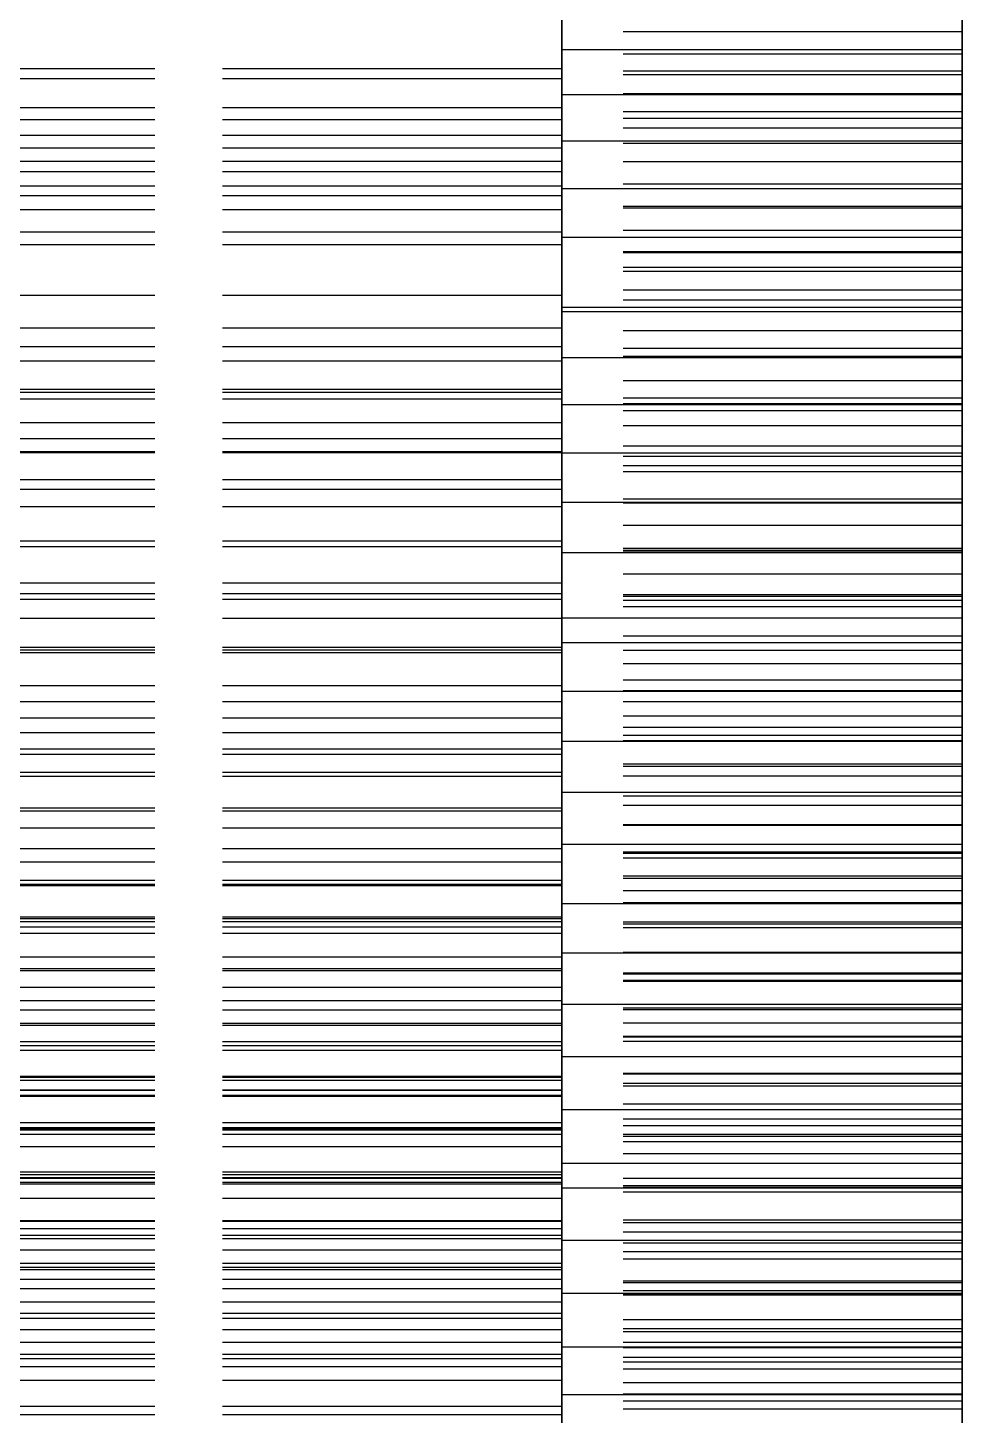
# Model space of a CAD drawing. Header units: millimetres. Extents: x -27 to 154, y -43 to 55.
# Drawn here: x 49.75 to 53.25, y -17.57 to -12.37 of the extents above; entities that cross this region are included whole.
import ezdxf

# ---------------------------------------------------------------- set-up
doc = ezdxf.new("R2010")
doc.units = ezdxf.units.MM
doc.linetypes.add('DASHED', pattern=[1.524, 1.27, -0.254])
doc.layers.add('HIDDEN', color=8, linetype='DASHED')
doc.layers.add('VISIBLE', color=7, linetype='CONTINUOUS')

msp = doc.modelspace()

# ---------------------------------------------------------------- linework, layer by layer
at = {"layer": 'HIDDEN'}
for points in [[(51.74925, -5.16071), (51.74925, -5.76786), (51.74925, -6.375), (51.74925, -6.98214), (51.74925, -7.58929), (51.74925, -8.19643), (51.74925, -8.80357), (51.74925, -9.41071), (51.74925, -10.01786), (51.74925, -10.625), (51.74925, -11.23214), (51.74925, -11.83929), (51.74925, -12.44643), (51.74925, -13.05357), (51.74925, -13.66071), (51.74925, -14.26786), (51.74925, -14.875), (51.74925, -15.48214), (51.74925, -16.08929), (51.74925, -16.69643), (51.74925, -17.30357), (51.74925, -17.91071), (51.74925, -18.51786), (51.74925, -19.125)], [(51.74925, -5.31548), (51.74925, -5.875), (51.74925, -6.43452), (51.74925, -6.99405), (51.74925, -7.55357), (51.74925, -8.1131), (51.74925, -8.67262), (51.74925, -9.23214), (51.74925, -9.79167), (51.74925, -10.35119), (51.74925, -10.91071), (51.74925, -11.47024), (51.74925, -12.02976), (51.74925, -12.58929), (51.74925, -13.14881), (51.74925, -13.70833), (51.74925, -14.26786), (51.74925, -14.82738), (51.74925, -15.3869), (51.74925, -15.94643), (51.74925, -16.50595), (51.74925, -17.06548), (51.74925, -17.625)], [(53.24925, -5.31548), (53.24925, -5.875), (53.24925, -6.43452), (53.24925, -6.99405), (53.24925, -7.55357), (53.24925, -8.1131), (53.24925, -8.67262), (53.24925, -9.23214), (53.24925, -9.79167), (53.24925, -10.35119), (53.24925, -10.91071), (53.24925, -11.47024), (53.24925, -12.02976), (53.24925, -12.58929), (53.24925, -13.14881), (53.24925, -13.70833), (53.24925, -14.26786), (53.24925, -14.82738), (53.24925, -15.3869), (53.24925, -15.94643), (53.24925, -16.50595), (53.24925, -17.06548), (53.24925, -17.625)], [(51.74925, -17.625), (51.74925, -17.34524), (51.74925, -17.06548), (51.74925, -16.78571), (51.74925, -16.50595), (51.74925, -16.22619), (51.74925, -15.94643), (51.74925, -15.66667), (51.74925, -15.3869), (51.74925, -15.10714), (51.74925, -14.82738), (51.74925, -14.54762), (51.74925, -14.26786), (51.74925, -13.9881), (51.74925, -13.70833), (51.74925, -13.42857), (51.74925, -13.14881), (51.74925, -12.86905), (51.74925, -12.58929), (51.74925, -12.30952)], [(53.24925, -17.625), (53.24925, -17.34524), (53.24925, -17.06548), (53.24925, -16.78571), (53.24925, -16.50595), (53.24925, -16.22619), (53.24925, -15.94643), (53.24925, -15.66667), (53.24925, -15.3869), (53.24925, -15.10714), (53.24925, -14.82738), (53.24925, -14.54762), (53.24925, -14.26786), (53.24925, -13.9881), (53.24925, -13.70833), (53.24925, -13.42857), (53.24925, -13.14881), (53.24925, -12.86905), (53.24925, -12.58929), (53.24925, -12.30952)], [(51.74925, -12.33912), (51.74925, -12.52558)], [(51.74925, -12.52558), (51.74925, -12.33912)], [(51.74925, -17.69239), (51.74925, -17.56216), (51.74925, -17.43192), (51.74925, -17.30168), (51.74925, -17.17145), (51.74925, -17.04121), (51.74925, -16.91097), (51.74925, -16.78074), (51.74925, -16.6505), (51.74925, -16.52026), (51.74925, -16.39003), (51.74925, -16.25979), (51.74925, -16.12955), (51.74925, -15.99932), (51.74925, -15.86908), (51.74925, -15.73884), (51.74925, -15.60861), (51.74925, -15.47837), (51.74925, -15.34813), (51.74925, -15.21789), (51.74925, -15.08766), (51.74925, -14.95742), (51.74925, -14.82718), (51.74925, -14.69695), (51.74925, -14.56671), (51.74925, -14.43647), (51.74925, -14.30624), (51.74925, -14.176), (51.74925, -14.04576), (51.74925, -13.91553), (51.74925, -13.78529), (51.74925, -13.65505), (51.74925, -13.52482), (51.74925, -13.39458), (51.74925, -13.26434), (51.74925, -13.13411), (51.74925, -13.00387), (51.74925, -12.87363), (51.74925, -12.7434), (51.74925, -12.61316), (51.74925, -12.48292), (51.74925, -12.35268)], [(51.74925, -12.35616), (51.74925, -12.53441)], [(53.24925, -12.35616), (53.24925, -12.53441)], [(51.74925, -12.38791), (51.74925, -12.71115)], [(51.74925, -12.47074), (51.74925, -12.38791)], [(53.24925, -12.38791), (51.74925, -12.38791)], [(53.24925, -12.38791), (53.24925, -12.71115)], [(53.24925, -12.47074), (53.24925, -12.38791)], [(51.74925, -12.54782), (51.74925, -12.47074)], [(53.24925, -12.47074), (51.74925, -12.47074)], [(53.24925, -12.54782), (53.24925, -12.47074)], [(51.74925, -12.52558), (47.74925, -12.52558)], [(51.74925, -12.52558), (47.74925, -12.52558)], [(51.74925, -12.56378), (47.74925, -12.56378)], [(51.74925, -12.56378), (47.74925, -12.56378)], [(51.74925, -12.52558), (51.74925, -12.71638)], [(51.74925, -12.71638), (51.74925, -12.52558)], [(51.74925, -12.53441), (51.74925, -12.80583)], [(53.24925, -12.53441), (51.74925, -12.53441)], [(51.74925, -12.6196), (51.74925, -12.54782)], [(53.24925, -12.54782), (51.74925, -12.54782)], [(51.74925, -12.67217), (51.74925, -12.56378)], [(51.74925, -12.56378), (51.74925, -12.82233)], [(51.74925, -12.82233), (51.74925, -12.56378)], [(51.74925, -12.56378), (51.74925, -12.67217)], [(53.24925, -12.53441), (53.24925, -12.80583)], [(53.24925, -12.6196), (53.24925, -12.54782)], [(51.74925, -12.68639), (51.74925, -12.6196)], [(53.24925, -12.6196), (51.74925, -12.6196)], [(53.24925, -12.68639), (53.24925, -12.6196)], [(51.74925, -12.67217), (47.74925, -12.67217)], [(51.74925, -12.67217), (47.74925, -12.67217)], [(51.74925, -12.77503), (51.74925, -12.67217)], [(51.74925, -12.67217), (51.74925, -12.77503)], [(51.74925, -12.71638), (47.74925, -12.71638)], [(51.74925, -12.71638), (47.74925, -12.71638)], [(51.74925, -12.74841), (51.74925, -12.68639)], [(53.24925, -12.68639), (51.74925, -12.68639)], [(51.74925, -12.71115), (51.74925, -12.87356)], [(53.24925, -12.71115), (51.74925, -12.71115)], [(51.74925, -12.71638), (51.74925, -12.91126)], [(51.74925, -12.91126), (51.74925, -12.71638)], [(53.24925, -12.74841), (53.24925, -12.68639)], [(53.24925, -12.71115), (53.24925, -12.87356)], [(51.74925, -12.77503), (47.74925, -12.77503)], [(51.74925, -12.77503), (47.74925, -12.77503)], [(51.74925, -12.80583), (51.74925, -12.74841)], [(53.24925, -12.74841), (51.74925, -12.74841)], [(51.74925, -12.87276), (51.74925, -12.77503)], [(51.74925, -12.77503), (51.74925, -12.87276)], [(53.24925, -12.80583), (53.24925, -12.74841)], [(51.74925, -12.82233), (47.74925, -12.82233)], [(51.74925, -12.82233), (47.74925, -12.82233)], [(53.24925, -12.80583), (51.74925, -12.80583)], [(51.74925, -12.82233), (51.74925, -13.00129)], [(51.74925, -13.00129), (51.74925, -12.82233)], [(51.74925, -12.87276), (47.74925, -12.87276)], [(51.74925, -12.87276), (47.74925, -12.87276)], [(51.74925, -12.96565), (51.74925, -12.87276)], [(51.74925, -12.87276), (51.74925, -12.96565)], [(51.74925, -12.87356), (51.74925, -13.04139)], [(53.24925, -12.87356), (51.74925, -12.87356)], [(53.24925, -12.87356), (53.24925, -13.04139)], [(51.74925, -12.91126), (47.74925, -12.91126)], [(51.74925, -12.91126), (47.74925, -12.91126)], [(51.74925, -12.91126), (51.74925, -13.13762)], [(51.74925, -13.13762), (51.74925, -12.91126)], [(51.74925, -12.96565), (47.74925, -12.96565)], [(51.74925, -12.96565), (47.74925, -12.96565)], [(51.74925, -12.9574), (51.74925, -13.04714)], [(51.74925, -13.2692), (51.74925, -12.9574)], [(53.24925, -12.9574), (51.74925, -12.9574)], [(51.74925, -13.05389), (51.74925, -12.96565)], [(51.74925, -12.96565), (51.74925, -13.05389)], [(53.24925, -12.9574), (53.24925, -13.04714)], [(53.24925, -13.2692), (53.24925, -12.9574)], [(51.74925, -13.00129), (47.74925, -13.00129)], [(51.74925, -13.00129), (47.74925, -13.00129)], [(51.74925, -13.00129), (51.74925, -13.18529)], [(51.74925, -13.18529), (51.74925, -13.00129)], [(51.74925, -13.05389), (47.74925, -13.05389)], [(51.74925, -13.05389), (47.74925, -13.05389)], [(51.74925, -13.04139), (51.74925, -13.21412)], [(53.24925, -13.04139), (51.74925, -13.04139)], [(51.74925, -13.04714), (51.74925, -13.13133)], [(53.24925, -13.04714), (51.74925, -13.04714)], [(51.74925, -13.13762), (51.74925, -13.05389)], [(51.74925, -13.05389), (51.74925, -13.13762)], [(53.24925, -13.04139), (53.24925, -13.21412)], [(53.24925, -13.04714), (53.24925, -13.13133)], [(51.74925, -13.13762), (47.74925, -13.13762)], [(51.74925, -13.13762), (47.74925, -13.13762)], [(51.74925, -13.13133), (51.74925, -13.21038)], [(53.24925, -13.13133), (51.74925, -13.13133)], [(53.24925, -13.13133), (53.24925, -13.21038)], [(51.74925, -13.18529), (47.74925, -13.18529)], [(51.74925, -13.18529), (47.74925, -13.18529)], [(51.74925, -13.18529), (51.74925, -13.37382)], [(51.74925, -13.37382), (51.74925, -13.18529)], [(51.74925, -13.21038), (51.74925, -13.28461)], [(53.24925, -13.21038), (51.74925, -13.21038)], [(51.74925, -13.21412), (51.74925, -13.39138)], [(53.24925, -13.21412), (51.74925, -13.21412)], [(53.24925, -13.21038), (53.24925, -13.28461)], [(53.24925, -13.21412), (53.24925, -13.39138)], [(51.74925, -13.41935), (51.74925, -13.2692)], [(53.24925, -13.2692), (51.74925, -13.2692)], [(51.74925, -13.28461), (51.74925, -13.35421)], [(53.24925, -13.28461), (51.74925, -13.28461)], [(53.24925, -13.41935), (53.24925, -13.2692)], [(53.24925, -13.28461), (53.24925, -13.35421)], [(51.74925, -13.37382), (47.74925, -13.37382)], [(51.74925, -13.37382), (47.74925, -13.37382)], [(51.74925, -13.35421), (51.74925, -13.41935)], [(53.24925, -13.35421), (51.74925, -13.35421)], [(51.74925, -13.37382), (51.74925, -13.5665)], [(51.74925, -13.5665), (51.74925, -13.37382)], [(51.74925, -13.39138), (51.74925, -13.57289)], [(53.24925, -13.39138), (51.74925, -13.39138)], [(53.24925, -13.35421), (53.24925, -13.41935)], [(53.24925, -13.39138), (53.24925, -13.57289)], [(51.74925, -13.49708), (47.74925, -13.49708)], [(51.74925, -13.49708), (47.74925, -13.49708)], [(51.74925, -13.61993), (51.74925, -13.49708)], [(51.74925, -13.49708), (51.74925, -13.72579)], [(51.74925, -13.72579), (51.74925, -13.49708)], [(51.74925, -13.49708), (51.74925, -13.61993)], [(51.74925, -13.50639), (51.74925, -13.80628)], [(51.74925, -13.60291), (51.74925, -13.50639)], [(53.24925, -13.50639), (51.74925, -13.50639)], [(53.24925, -13.50639), (53.24925, -13.80628)], [(53.24925, -13.60291), (53.24925, -13.50639)], [(51.74925, -13.5665), (47.74925, -13.5665)], [(51.74925, -13.5665), (47.74925, -13.5665)], [(51.74925, -13.5665), (51.74925, -13.76303)], [(51.74925, -13.76303), (51.74925, -13.5665)], [(51.74925, -13.57289), (51.74925, -13.7584)], [(53.24925, -13.57289), (51.74925, -13.57289)], [(51.74925, -13.69407), (51.74925, -13.60291)], [(53.24925, -13.60291), (51.74925, -13.60291)], [(53.24925, -13.57289), (53.24925, -13.7584)], [(53.24925, -13.69407), (53.24925, -13.60291)], [(51.74925, -13.61993), (47.74925, -13.61993)], [(51.74925, -13.61993), (47.74925, -13.61993)], [(51.74925, -13.73785), (51.74925, -13.61993)], [(51.74925, -13.61993), (51.74925, -13.73785)], [(51.74925, -13.78028), (51.74925, -13.69407)], [(53.24925, -13.69407), (51.74925, -13.69407)], [(53.24925, -13.78028), (53.24925, -13.69407)], [(51.74925, -13.72579), (47.74925, -13.72579)], [(51.74925, -13.72579), (47.74925, -13.72579)], [(51.74925, -13.73785), (47.74925, -13.73785)], [(51.74925, -13.73785), (47.74925, -13.73785)], [(51.74925, -13.76303), (47.74925, -13.76303)], [(51.74925, -13.76303), (47.74925, -13.76303)], [(51.74925, -13.72579), (51.74925, -13.91108)], [(51.74925, -13.91108), (51.74925, -13.72579)], [(51.74925, -13.85118), (51.74925, -13.73785)], [(51.74925, -13.73785), (51.74925, -13.85118)], [(51.74925, -13.7584), (51.74925, -14.01166)], [(53.24925, -13.7584), (51.74925, -13.7584)], [(51.74925, -13.76303), (51.74925, -13.96318)], [(51.74925, -13.96318), (51.74925, -13.76303)], [(53.24925, -13.7584), (53.24925, -14.01166)], [(51.74925, -13.86182), (51.74925, -13.78028)], [(53.24925, -13.78028), (51.74925, -13.78028)], [(51.74925, -13.80628), (51.74925, -13.97663)], [(53.24925, -13.80628), (51.74925, -13.80628)], [(53.24925, -13.86182), (53.24925, -13.78028)], [(53.24925, -13.80628), (53.24925, -13.97663)], [(51.74925, -13.85118), (47.74925, -13.85118)], [(51.74925, -13.85118), (47.74925, -13.85118)], [(51.74925, -13.96016), (51.74925, -13.85118)], [(51.74925, -13.85118), (51.74925, -13.96016)], [(51.74925, -13.9389), (51.74925, -13.86182)], [(53.24925, -13.86182), (51.74925, -13.86182)], [(53.24925, -13.9389), (53.24925, -13.86182)], [(51.74925, -13.91108), (47.74925, -13.91108)], [(51.74925, -13.91108), (47.74925, -13.91108)], [(51.74925, -13.91108), (51.74925, -14.10078)], [(51.74925, -14.10078), (51.74925, -13.91108)], [(51.74925, -13.96016), (47.74925, -13.96016)], [(51.74925, -13.96016), (47.74925, -13.96016)], [(51.74925, -13.96318), (47.74925, -13.96318)], [(51.74925, -13.96318), (47.74925, -13.96318)], [(51.74925, -14.01166), (51.74925, -13.9389)], [(53.24925, -13.9389), (51.74925, -13.9389)], [(51.74925, -14.06495), (51.74925, -13.96016)], [(51.74925, -13.96016), (51.74925, -14.06495)], [(51.74925, -13.96318), (51.74925, -14.16565)], [(51.74925, -14.16565), (51.74925, -13.96318)], [(53.24925, -14.01166), (53.24925, -13.9389)], [(51.74925, -13.97663), (51.74925, -14.15197)], [(53.24925, -13.97663), (51.74925, -13.97663)], [(53.24925, -14.01166), (51.74925, -14.01166)], [(53.24925, -13.97663), (53.24925, -14.15197)], [(51.74925, -14.06495), (47.74925, -14.06495)], [(51.74925, -14.06495), (47.74925, -14.06495)], [(51.74925, -14.03404), (51.74925, -14.13717)], [(51.74925, -14.32152), (51.74925, -14.03404)], [(53.24925, -14.03404), (51.74925, -14.03404)], [(51.74925, -14.16565), (51.74925, -14.06495)], [(51.74925, -14.06495), (51.74925, -14.16565)], [(53.24925, -14.03404), (53.24925, -14.13717)], [(53.24925, -14.32152), (53.24925, -14.03404)], [(51.74925, -14.10078), (47.74925, -14.10078)], [(51.74925, -14.10078), (47.74925, -14.10078)], [(51.74925, -14.10078), (51.74925, -14.29443)], [(51.74925, -14.29443), (51.74925, -14.10078)], [(51.74925, -14.16565), (47.74925, -14.16565)], [(51.74925, -14.16565), (47.74925, -14.16565)], [(51.74925, -14.13717), (51.74925, -14.23516)], [(53.24925, -14.13717), (51.74925, -14.13717)], [(51.74925, -14.15197), (51.74925, -14.33184)], [(53.24925, -14.15197), (51.74925, -14.15197)], [(53.24925, -14.13717), (53.24925, -14.23516)], [(53.24925, -14.15197), (53.24925, -14.33184)], [(51.74925, -14.23516), (51.74925, -14.32839)], [(53.24925, -14.23516), (51.74925, -14.23516)], [(53.24925, -14.23516), (53.24925, -14.32839)], [(51.74925, -14.29443), (47.74925, -14.29443)], [(51.74925, -14.29443), (47.74925, -14.29443)], [(51.74925, -14.31522), (47.74925, -14.31522)], [(51.74925, -14.31522), (47.74925, -14.31522)], [(51.74925, -14.29443), (51.74925, -14.49168)], [(51.74925, -14.49168), (51.74925, -14.29443)], [(51.74925, -14.45149), (51.74925, -14.31522)], [(51.74925, -14.31522), (51.74925, -14.51215)], [(51.74925, -14.51215), (51.74925, -14.31522)], [(51.74925, -14.31522), (51.74925, -14.45149)], [(51.74925, -14.49544), (51.74925, -14.32152)], [(53.24925, -14.32152), (51.74925, -14.32152)], [(51.74925, -14.32839), (51.74925, -14.41712)], [(53.24925, -14.32839), (51.74925, -14.32839)], [(51.74925, -14.33184), (51.74925, -14.51588)], [(53.24925, -14.33184), (51.74925, -14.33184)], [(53.24925, -14.49544), (53.24925, -14.32152)], [(53.24925, -14.32839), (53.24925, -14.41712)], [(53.24925, -14.33184), (53.24925, -14.51588)], [(51.74925, -14.41712), (51.74925, -14.50154)], [(53.24925, -14.41712), (51.74925, -14.41712)], [(53.24925, -14.41712), (53.24925, -14.50154)], [(51.74925, -14.45149), (47.74925, -14.45149)], [(51.74925, -14.45149), (47.74925, -14.45149)], [(51.74925, -14.58346), (51.74925, -14.45149)], [(51.74925, -14.45149), (51.74925, -14.58346)], [(51.74925, -14.49168), (47.74925, -14.49168)], [(51.74925, -14.49168), (47.74925, -14.49168)], [(51.74925, -14.51215), (47.74925, -14.51215)], [(51.74925, -14.51215), (47.74925, -14.51215)], [(51.74925, -14.49168), (51.74925, -14.69226)], [(51.74925, -14.69226), (51.74925, -14.49168)], [(51.74925, -14.58181), (51.74925, -14.49544)], [(53.24925, -14.49544), (51.74925, -14.49544)], [(51.74925, -14.50154), (51.74925, -14.58181)], [(53.24925, -14.50154), (51.74925, -14.50154)], [(51.74925, -14.51215), (51.74925, -14.70218)], [(51.74925, -14.70218), (51.74925, -14.51215)], [(51.74925, -14.51588), (51.74925, -14.7038)], [(53.24925, -14.51588), (51.74925, -14.51588)], [(51.74925, -14.53949), (51.74925, -14.81412)], [(51.74925, -14.64908), (51.74925, -14.53949)], [(53.24925, -14.53949), (51.74925, -14.53949)], [(53.24925, -14.58181), (53.24925, -14.49544)], [(53.24925, -14.50154), (53.24925, -14.58181)], [(53.24925, -14.51588), (53.24925, -14.7038)], [(53.24925, -14.53949), (53.24925, -14.81412)], [(53.24925, -14.64908), (53.24925, -14.53949)], [(51.74925, -14.58346), (47.74925, -14.58346)], [(51.74925, -14.58346), (47.74925, -14.58346)], [(51.74925, -14.71142), (51.74925, -14.58346)], [(51.74925, -14.58346), (51.74925, -14.71142)], [(51.74925, -14.69226), (47.74925, -14.69226)], [(51.74925, -14.69226), (47.74925, -14.69226)], [(51.74925, -14.75374), (51.74925, -14.64908)], [(53.24925, -14.64908), (51.74925, -14.64908)], [(51.74925, -14.69226), (51.74925, -14.89596)], [(51.74925, -14.89596), (51.74925, -14.69226)], [(53.24925, -14.75374), (53.24925, -14.64908)], [(51.74925, -14.70218), (47.74925, -14.70218)], [(51.74925, -14.70218), (47.74925, -14.70218)], [(51.74925, -14.71142), (47.74925, -14.71142)], [(51.74925, -14.71142), (47.74925, -14.71142)], [(51.74925, -14.70218), (51.74925, -14.89596)], [(51.74925, -14.89596), (51.74925, -14.70218)], [(51.74925, -14.7038), (51.74925, -14.8954)], [(53.24925, -14.7038), (51.74925, -14.7038)], [(51.74925, -14.83555), (51.74925, -14.71142)], [(51.74925, -14.71142), (51.74925, -14.83555)], [(53.24925, -14.7038), (53.24925, -14.8954)], [(51.74925, -14.85384), (51.74925, -14.75374)], [(53.24925, -14.75374), (51.74925, -14.75374)], [(53.24925, -14.85384), (53.24925, -14.75374)], [(51.74925, -14.83555), (47.74925, -14.83555)], [(51.74925, -14.83555), (47.74925, -14.83555)], [(51.74925, -14.81412), (51.74925, -14.99133)], [(53.24925, -14.81412), (51.74925, -14.81412)], [(51.74925, -14.956), (51.74925, -14.83555)], [(51.74925, -14.83555), (51.74925, -14.956)], [(51.74925, -14.94962), (51.74925, -14.85384)], [(53.24925, -14.85384), (51.74925, -14.85384)], [(53.24925, -14.81412), (53.24925, -14.99133)], [(53.24925, -14.94962), (53.24925, -14.85384)], [(51.74925, -14.89596), (47.74925, -14.89596)], [(51.74925, -14.89596), (47.74925, -14.89596)], [(51.74925, -14.89596), (47.74925, -14.89596)], [(51.74925, -14.89596), (47.74925, -14.89596)], [(51.74925, -14.8954), (51.74925, -15.12891)], [(53.24925, -14.8954), (51.74925, -14.8954)], [(51.74925, -14.89596), (51.74925, -15.07283)], [(51.74925, -14.89596), (51.74925, -15.09307)], [(51.74925, -15.09307), (51.74925, -14.89596)], [(51.74925, -15.07283), (51.74925, -14.89596)], [(53.24925, -14.8954), (53.24925, -15.12891)], [(51.74925, -14.956), (47.74925, -14.956)], [(51.74925, -14.956), (47.74925, -14.956)], [(51.74925, -15.04126), (51.74925, -14.94962)], [(53.24925, -14.94962), (51.74925, -14.94962)], [(51.74925, -15.07283), (51.74925, -14.956)], [(51.74925, -14.956), (51.74925, -15.07283)], [(53.24925, -15.04126), (53.24925, -14.94962)], [(51.74925, -14.99133), (51.74925, -15.17309)], [(53.24925, -14.99133), (51.74925, -14.99133)], [(53.24925, -14.99133), (53.24925, -15.17309)], [(51.74925, -15.01123), (47.74925, -15.01123)], [(51.74925, -15.01123), (47.74925, -15.01123)], [(51.74925, -15.15976), (51.74925, -15.01123)], [(51.74925, -15.01123), (51.74925, -15.1747)], [(51.74925, -15.1747), (51.74925, -15.01123)], [(51.74925, -15.01123), (51.74925, -15.15976)], [(51.74925, -15.02195), (51.74925, -15.13783)], [(51.74925, -15.28329), (51.74925, -15.02195)], [(53.24925, -15.02195), (51.74925, -15.02195)], [(51.74925, -15.12891), (51.74925, -15.04126)], [(53.24925, -15.04126), (51.74925, -15.04126)], [(53.24925, -15.02195), (53.24925, -15.13783)], [(53.24925, -15.28329), (53.24925, -15.02195)], [(53.24925, -15.12891), (53.24925, -15.04126)], [(51.74925, -15.07283), (47.74925, -15.07283)], [(51.74925, -15.07283), (47.74925, -15.07283)], [(51.74925, -15.09307), (47.74925, -15.09307)], [(51.74925, -15.09307), (47.74925, -15.09307)], [(51.74925, -15.09307), (51.74925, -15.29322)], [(51.74925, -15.29322), (51.74925, -15.09307)], [(51.74925, -15.15976), (47.74925, -15.15976)], [(51.74925, -15.15976), (47.74925, -15.15976)], [(53.24925, -15.12891), (51.74925, -15.12891)], [(51.74925, -15.13783), (51.74925, -15.249)], [(53.24925, -15.13783), (51.74925, -15.13783)], [(51.74925, -15.30465), (51.74925, -15.15976)], [(51.74925, -15.15976), (51.74925, -15.30465)], [(53.24925, -15.13783), (53.24925, -15.249)], [(51.74925, -15.1747), (47.74925, -15.1747)], [(51.74925, -15.1747), (47.74925, -15.1747)], [(51.74925, -15.17309), (51.74925, -15.35895)], [(53.24925, -15.17309), (51.74925, -15.17309)], [(51.74925, -15.1747), (51.74925, -15.36785)], [(51.74925, -15.36785), (51.74925, -15.1747)], [(53.24925, -15.17309), (53.24925, -15.35895)], [(51.74925, -15.249), (51.74925, -15.3558)], [(53.24925, -15.249), (51.74925, -15.249)], [(53.24925, -15.249), (53.24925, -15.3558)], [(51.74925, -15.29322), (47.74925, -15.29322)], [(51.74925, -15.29322), (47.74925, -15.29322)], [(51.74925, -15.30465), (47.74925, -15.30465)], [(51.74925, -15.30465), (47.74925, -15.30465)], [(51.74925, -15.46352), (51.74925, -15.28329)], [(53.24925, -15.28329), (51.74925, -15.28329)], [(51.74925, -15.29322), (51.74925, -15.49615)], [(51.74925, -15.49615), (51.74925, -15.29322)], [(51.74925, -15.44615), (51.74925, -15.30465)], [(51.74925, -15.30465), (51.74925, -15.44615)], [(53.24925, -15.46352), (53.24925, -15.28329)], [(51.74925, -15.36785), (47.74925, -15.36785)], [(51.74925, -15.36785), (47.74925, -15.36785)], [(51.74925, -15.3558), (51.74925, -15.45848)], [(53.24925, -15.3558), (51.74925, -15.3558)], [(51.74925, -15.35895), (51.74925, -15.5486)], [(53.24925, -15.35895), (51.74925, -15.35895)], [(51.74925, -15.36785), (51.74925, -15.56405)], [(51.74925, -15.56405), (51.74925, -15.36785)], [(53.24925, -15.3558), (53.24925, -15.45848)], [(53.24925, -15.35895), (53.24925, -15.5486)], [(51.74925, -15.44615), (47.74925, -15.44615)], [(51.74925, -15.44615), (47.74925, -15.44615)], [(51.74925, -15.58438), (51.74925, -15.44615)], [(51.74925, -15.44615), (51.74925, -15.58438)], [(51.74925, -15.45848), (51.74925, -15.5572)], [(53.24925, -15.45848), (51.74925, -15.45848)], [(51.74925, -15.64805), (51.74925, -15.46352)], [(53.24925, -15.46352), (51.74925, -15.46352)], [(53.24925, -15.45848), (53.24925, -15.5572)], [(53.24925, -15.64805), (53.24925, -15.46352)], [(51.74925, -15.49615), (47.74925, -15.49615)], [(51.74925, -15.49615), (47.74925, -15.49615)], [(51.74925, -15.48066), (51.74925, -15.7283)], [(51.74925, -15.60264), (51.74925, -15.48066)], [(53.24925, -15.48066), (51.74925, -15.48066)], [(51.74925, -15.49615), (51.74925, -15.70166)], [(51.74925, -15.70166), (51.74925, -15.49615)], [(53.24925, -15.48066), (53.24925, -15.7283)], [(53.24925, -15.60264), (53.24925, -15.48066)], [(51.74925, -15.56405), (47.74925, -15.56405)], [(51.74925, -15.56405), (47.74925, -15.56405)], [(51.74925, -15.57917), (47.74925, -15.57917)], [(51.74925, -15.57917), (47.74925, -15.57917)], [(51.74925, -15.5486), (51.74925, -15.74176)], [(53.24925, -15.5486), (51.74925, -15.5486)], [(51.74925, -15.5572), (51.74925, -15.65208)], [(53.24925, -15.5572), (51.74925, -15.5572)], [(51.74925, -15.56405), (51.74925, -15.76295)], [(51.74925, -15.76295), (51.74925, -15.56405)], [(51.74925, -15.73869), (51.74925, -15.57917)], [(51.74925, -15.57917), (51.74925, -15.70778)], [(51.74925, -15.70778), (51.74925, -15.57917)], [(51.74925, -15.57917), (51.74925, -15.73869)], [(53.24925, -15.5486), (53.24925, -15.74176)], [(53.24925, -15.5572), (53.24925, -15.65208)], [(51.74925, -15.58438), (47.74925, -15.58438)], [(51.74925, -15.58438), (47.74925, -15.58438)], [(51.74925, -15.71945), (51.74925, -15.58438)], [(51.74925, -15.58438), (51.74925, -15.71945)], [(51.74925, -15.72014), (51.74925, -15.60264)], [(53.24925, -15.60264), (51.74925, -15.60264)], [(53.24925, -15.72014), (53.24925, -15.60264)], [(51.74925, -15.65208), (51.74925, -15.64805)], [(53.24925, -15.64805), (51.74925, -15.64805)], [(53.24925, -15.65208), (53.24925, -15.64805)], [(51.74925, -15.70166), (47.74925, -15.70166)], [(51.74925, -15.70166), (47.74925, -15.70166)], [(51.74925, -15.70778), (47.74925, -15.70778)], [(51.74925, -15.70778), (47.74925, -15.70778)], [(51.74925, -15.71945), (47.74925, -15.71945)], [(51.74925, -15.71945), (47.74925, -15.71945)], [(51.74925, -15.70166), (51.74925, -15.85142)], [(51.74925, -15.85142), (51.74925, -15.70166)], [(51.74925, -15.70778), (51.74925, -15.90241)], [(51.74925, -15.90241), (51.74925, -15.70778)], [(51.74925, -15.85142), (51.74925, -15.71945)], [(51.74925, -15.71945), (51.74925, -15.85142)], [(51.74925, -15.83349), (51.74925, -15.72014)], [(53.24925, -15.72014), (51.74925, -15.72014)], [(51.74925, -15.7283), (51.74925, -15.91125)], [(53.24925, -15.7283), (51.74925, -15.7283)], [(53.24925, -15.83349), (53.24925, -15.72014)], [(53.24925, -15.7283), (53.24925, -15.91125)], [(51.74925, -15.73869), (47.74925, -15.73869)], [(51.74925, -15.73869), (47.74925, -15.73869)], [(51.74925, -15.76295), (47.74925, -15.76295)], [(51.74925, -15.76295), (47.74925, -15.76295)], [(51.74925, -15.89527), (51.74925, -15.73869)], [(51.74925, -15.73869), (51.74925, -15.89527)], [(51.74925, -15.74176), (51.74925, -15.93823)], [(53.24925, -15.74176), (51.74925, -15.74176)], [(51.74925, -15.76295), (51.74925, -15.96428)], [(51.74925, -15.96428), (51.74925, -15.76295)], [(53.24925, -15.74176), (53.24925, -15.93823)], [(51.74925, -15.9429), (51.74925, -15.83349)], [(53.24925, -15.83349), (51.74925, -15.83349)], [(53.24925, -15.9429), (53.24925, -15.83349)], [(51.74925, -15.85142), (47.74925, -15.85142)], [(51.74925, -15.85142), (47.74925, -15.85142)], [(51.74925, -15.89527), (47.74925, -15.89527)], [(51.74925, -15.89527), (47.74925, -15.89527)], [(51.74925, -15.90241), (47.74925, -15.90241)], [(51.74925, -15.90241), (47.74925, -15.90241)], [(51.74925, -16.04909), (51.74925, -15.89527)], [(51.74925, -15.89527), (51.74925, -16.04909)], [(51.74925, -15.90241), (51.74925, -16.09936)], [(51.74925, -16.09936), (51.74925, -15.90241)], [(51.74925, -15.91125), (51.74925, -16.09828)], [(53.24925, -15.91125), (51.74925, -15.91125)], [(51.74925, -15.91489), (51.74925, -16.04278)], [(51.74925, -16.14844), (51.74925, -15.91489)], [(53.24925, -15.91489), (51.74925, -15.91489)], [(51.74925, -15.93823), (51.74925, -16.1505)], [(53.24925, -15.93823), (51.74925, -15.93823)], [(51.74925, -16.04853), (51.74925, -15.9429)], [(53.24925, -15.9429), (51.74925, -15.9429)], [(53.24925, -15.91125), (53.24925, -16.09828)], [(53.24925, -15.91489), (53.24925, -16.04278)], [(53.24925, -16.14844), (53.24925, -15.91489)], [(53.24925, -15.93823), (53.24925, -16.1505)], [(53.24925, -16.04853), (53.24925, -15.9429)], [(51.74925, -15.96428), (47.74925, -15.96428)], [(51.74925, -15.96428), (47.74925, -15.96428)], [(51.74925, -15.96428), (51.74925, -16.16782)], [(51.74925, -16.16782), (51.74925, -15.96428)], [(51.74925, -16.01419), (47.74925, -16.01419)], [(51.74925, -16.01419), (47.74925, -16.01419)], [(51.74925, -16.04909), (47.74925, -16.04909)], [(51.74925, -16.04909), (47.74925, -16.04909)], [(51.74925, -16.18334), (51.74925, -16.01419)], [(51.74925, -16.01419), (51.74925, -16.10685)], [(51.74925, -16.10685), (51.74925, -16.01419)], [(51.74925, -16.01419), (51.74925, -16.18334)], [(51.74925, -16.04278), (51.74925, -16.16643)], [(53.24925, -16.04278), (51.74925, -16.04278)], [(51.74925, -16.1505), (51.74925, -16.04853)], [(53.24925, -16.04853), (51.74925, -16.04853)], [(51.74925, -16.20025), (51.74925, -16.04909)], [(51.74925, -16.04909), (51.74925, -16.20025)], [(53.24925, -16.04278), (53.24925, -16.16643)], [(53.24925, -16.1505), (53.24925, -16.04853)], [(51.74925, -16.09936), (47.74925, -16.09936)], [(51.74925, -16.09936), (47.74925, -16.09936)], [(51.74925, -16.09828), (51.74925, -16.28896)], [(53.24925, -16.09828), (51.74925, -16.09828)], [(51.74925, -16.09936), (51.74925, -16.29834)], [(51.74925, -16.29834), (51.74925, -16.09936)], [(53.24925, -16.09828), (53.24925, -16.28896)], [(51.74925, -16.10685), (47.74925, -16.10685)], [(51.74925, -16.10685), (47.74925, -16.10685)], [(51.74925, -16.10685), (51.74925, -16.30129)], [(51.74925, -16.30129), (51.74925, -16.10685)], [(51.74925, -16.33383), (51.74925, -16.14844)], [(53.24925, -16.14844), (51.74925, -16.14844)], [(53.24925, -16.1505), (51.74925, -16.1505)], [(53.24925, -16.33383), (53.24925, -16.14844)], [(51.74925, -16.16782), (47.74925, -16.16782)], [(51.74925, -16.16782), (47.74925, -16.16782)], [(51.74925, -16.18334), (47.74925, -16.18334)], [(51.74925, -16.18334), (47.74925, -16.18334)], [(51.74925, -16.20025), (47.74925, -16.20025)], [(51.74925, -16.20025), (47.74925, -16.20025)], [(51.74925, -16.16643), (51.74925, -16.28613)], [(53.24925, -16.16643), (51.74925, -16.16643)], [(51.74925, -16.16782), (51.74925, -16.37339)], [(51.74925, -16.37339), (51.74925, -16.16782)], [(51.74925, -16.35028), (51.74925, -16.18334)], [(51.74925, -16.18334), (51.74925, -16.35028)], [(51.74925, -16.3488), (51.74925, -16.20025)], [(51.74925, -16.20025), (51.74925, -16.3488)], [(53.24925, -16.16643), (53.24925, -16.28613)], [(51.74925, -16.29834), (47.74925, -16.29834)], [(51.74925, -16.29834), (47.74925, -16.29834)], [(51.74925, -16.30129), (47.74925, -16.30129)], [(51.74925, -16.30129), (47.74925, -16.30129)], [(51.74925, -16.28613), (51.74925, -16.40211)], [(53.24925, -16.28613), (51.74925, -16.28613)], [(51.74925, -16.28896), (51.74925, -16.48301)], [(53.24925, -16.28896), (51.74925, -16.28896)], [(51.74925, -16.29834), (51.74925, -16.49914)], [(51.74925, -16.49914), (51.74925, -16.29834)], [(51.74925, -16.30129), (51.74925, -16.49731)], [(51.74925, -16.49731), (51.74925, -16.30129)], [(53.24925, -16.28613), (53.24925, -16.40211)], [(53.24925, -16.28896), (53.24925, -16.48301)], [(51.74925, -16.31259), (47.74925, -16.31259)], [(51.74925, -16.31259), (47.74925, -16.31259)], [(51.74925, -16.3488), (47.74925, -16.3488)], [(51.74925, -16.3488), (47.74925, -16.3488)], [(51.74925, -16.35028), (47.74925, -16.35028)], [(51.74925, -16.35028), (47.74925, -16.35028)], [(51.74925, -16.48992), (51.74925, -16.31259)], [(51.74925, -16.31259), (51.74925, -16.3685)], [(51.74925, -16.3685), (51.74925, -16.31259)], [(51.74925, -16.31259), (51.74925, -16.48992)], [(51.74925, -16.32395), (51.74925, -16.54304)], [(51.74925, -16.45755), (51.74925, -16.32395)], [(53.24925, -16.32395), (51.74925, -16.32395)], [(51.74925, -16.52304), (51.74925, -16.33383)], [(53.24925, -16.33383), (51.74925, -16.33383)], [(51.74925, -16.49476), (51.74925, -16.3488)], [(51.74925, -16.3488), (51.74925, -16.49476)], [(51.74925, -16.51511), (51.74925, -16.35028)], [(51.74925, -16.35028), (51.74925, -16.51511)], [(53.24925, -16.32395), (53.24925, -16.54304)], [(53.24925, -16.45755), (53.24925, -16.32395)], [(53.24925, -16.52304), (53.24925, -16.33383)], [(51.74925, -16.3685), (47.74925, -16.3685)], [(51.74925, -16.3685), (47.74925, -16.3685)], [(51.74925, -16.37339), (47.74925, -16.37339)], [(51.74925, -16.37339), (47.74925, -16.37339)], [(51.74925, -16.3685), (51.74925, -16.56109)], [(51.74925, -16.56109), (51.74925, -16.3685)], [(51.74925, -16.37339), (51.74925, -16.49476)], [(51.74925, -16.49476), (51.74925, -16.37339)], [(51.74925, -16.40211), (51.74925, -16.51449)], [(53.24925, -16.40211), (51.74925, -16.40211)], [(53.24925, -16.40211), (53.24925, -16.51449)], [(51.74925, -16.58715), (51.74925, -16.45755)], [(53.24925, -16.45755), (51.74925, -16.45755)], [(53.24925, -16.58715), (53.24925, -16.45755)], [(51.74925, -16.47181), (47.74925, -16.47181)], [(51.74925, -16.47181), (47.74925, -16.47181)], [(51.74925, -16.48992), (47.74925, -16.48992)], [(51.74925, -16.48992), (47.74925, -16.48992)], [(51.74925, -16.4905), (47.74925, -16.4905)], [(51.74925, -16.4905), (47.74925, -16.4905)], [(51.74925, -16.49476), (47.74925, -16.49476)], [(51.74925, -16.49476), (47.74925, -16.49476)], [(51.74925, -16.49731), (47.74925, -16.49731)], [(51.74925, -16.49731), (47.74925, -16.49731)], [(51.74925, -16.49914), (47.74925, -16.49914)], [(51.74925, -16.49914), (47.74925, -16.49914)], [(51.74925, -16.51511), (47.74925, -16.51511)], [(51.74925, -16.51511), (47.74925, -16.51511)], [(51.74925, -16.65581), (51.74925, -16.47181)], [(51.74925, -16.47181), (51.74925, -16.4905)], [(51.74925, -16.4905), (51.74925, -16.47181)], [(51.74925, -16.47181), (51.74925, -16.65581)], [(51.74925, -16.48301), (51.74925, -16.68019)], [(53.24925, -16.48301), (51.74925, -16.48301)], [(51.74925, -16.66579), (51.74925, -16.48992)], [(51.74925, -16.48992), (51.74925, -16.66579)], [(51.74925, -16.4905), (51.74925, -16.6796)], [(51.74925, -16.6796), (51.74925, -16.4905)], [(51.74925, -16.49731), (51.74925, -16.69468)], [(51.74925, -16.69468), (51.74925, -16.49731)], [(51.74925, -16.49914), (51.74925, -16.70155)], [(51.74925, -16.70155), (51.74925, -16.49914)], [(51.74925, -16.51449), (51.74925, -16.62339)], [(53.24925, -16.51449), (51.74925, -16.51449)], [(51.74925, -16.6779), (51.74925, -16.51511)], [(51.74925, -16.51511), (51.74925, -16.6779)], [(53.24925, -16.48301), (53.24925, -16.68019)], [(53.24925, -16.51449), (53.24925, -16.62339)], [(51.74925, -16.56109), (47.74925, -16.56109)], [(51.74925, -16.56109), (47.74925, -16.56109)], [(51.74925, -16.62339), (51.74925, -16.52304)], [(53.24925, -16.52304), (51.74925, -16.52304)], [(51.74925, -16.54304), (51.74925, -16.73058)], [(53.24925, -16.54304), (51.74925, -16.54304)], [(51.74925, -16.56109), (51.74925, -16.75451)], [(51.74925, -16.75451), (51.74925, -16.56109)], [(53.24925, -16.62339), (53.24925, -16.52304)], [(53.24925, -16.54304), (53.24925, -16.73058)], [(51.74925, -16.71303), (51.74925, -16.58715)], [(53.24925, -16.58715), (51.74925, -16.58715)], [(53.24925, -16.71303), (53.24925, -16.58715)], [(51.74925, -16.65581), (47.74925, -16.65581)], [(51.74925, -16.65581), (47.74925, -16.65581)], [(51.74925, -16.66579), (47.74925, -16.66579)], [(51.74925, -16.66579), (47.74925, -16.66579)], [(51.74925, -16.83911), (51.74925, -16.65581)], [(51.74925, -16.65581), (51.74925, -16.83911)], [(51.74925, -16.84023), (51.74925, -16.66579)], [(51.74925, -16.66579), (51.74925, -16.84023)], [(51.74925, -16.6779), (47.74925, -16.6779)], [(51.74925, -16.6779), (47.74925, -16.6779)], [(51.74925, -16.6796), (47.74925, -16.6796)], [(51.74925, -16.6796), (47.74925, -16.6796)], [(51.74925, -16.69468), (47.74925, -16.69468)], [(51.74925, -16.69468), (47.74925, -16.69468)], [(51.74925, -16.70155), (47.74925, -16.70155)], [(51.74925, -16.70155), (47.74925, -16.70155)], [(51.74925, -16.83865), (51.74925, -16.6779)], [(51.74925, -16.6779), (51.74925, -16.83865)], [(51.74925, -16.6796), (51.74925, -16.86877)], [(51.74925, -16.86877), (51.74925, -16.6796)], [(51.74925, -16.68019), (51.74925, -16.88029)], [(53.24925, -16.68019), (51.74925, -16.68019)], [(51.74925, -16.69468), (51.74925, -16.89323)], [(51.74925, -16.89323), (51.74925, -16.69468)], [(51.74925, -16.70155), (51.74925, -16.90543)], [(51.74925, -16.90543), (51.74925, -16.70155)], [(51.74925, -16.70721), (51.74925, -16.8463)], [(51.74925, -16.91149), (51.74925, -16.70721)], [(53.24925, -16.70721), (51.74925, -16.70721)], [(51.74925, -16.83538), (51.74925, -16.71303)], [(53.24925, -16.71303), (51.74925, -16.71303)], [(53.24925, -16.68019), (53.24925, -16.88029)], [(53.24925, -16.70721), (53.24925, -16.8463)], [(53.24925, -16.91149), (53.24925, -16.70721)], [(53.24925, -16.83538), (53.24925, -16.71303)], [(51.74925, -16.75451), (47.74925, -16.75451)], [(51.74925, -16.75451), (47.74925, -16.75451)], [(51.74925, -16.73058), (51.74925, -16.92168)], [(53.24925, -16.73058), (51.74925, -16.73058)], [(51.74925, -16.75451), (51.74925, -16.94859)], [(51.74925, -16.94859), (51.74925, -16.75451)], [(53.24925, -16.73058), (53.24925, -16.92168)], [(51.74925, -16.83865), (47.74925, -16.83865)], [(51.74925, -16.83865), (47.74925, -16.83865)], [(51.74925, -16.83911), (47.74925, -16.83911)], [(51.74925, -16.83911), (47.74925, -16.83911)], [(51.74925, -16.84023), (47.74925, -16.84023)], [(51.74925, -16.84023), (47.74925, -16.84023)], [(51.74925, -16.86877), (47.74925, -16.86877)], [(51.74925, -16.86877), (47.74925, -16.86877)], [(51.74925, -16.95434), (51.74925, -16.83538)], [(53.24925, -16.83538), (51.74925, -16.83538)], [(51.74925, -16.99738), (51.74925, -16.83865)], [(51.74925, -16.83865), (51.74925, -16.99738)], [(51.74925, -17.02168), (51.74925, -16.83911)], [(51.74925, -16.83911), (51.74925, -17.02168)], [(51.74925, -17.01326), (51.74925, -16.84023)], [(51.74925, -16.84023), (51.74925, -17.01326)], [(51.74925, -16.8463), (51.74925, -16.98164)], [(53.24925, -16.8463), (51.74925, -16.8463)], [(51.74925, -16.86877), (51.74925, -17.0579)], [(51.74925, -17.0579), (51.74925, -16.86877)], [(51.74925, -16.88029), (51.74925, -17.06999)], [(53.24925, -16.88029), (51.74925, -16.88029)], [(53.24925, -16.95434), (53.24925, -16.83538)], [(53.24925, -16.8463), (53.24925, -16.98164)], [(53.24925, -16.88029), (53.24925, -17.06999)], [(51.74925, -16.89323), (47.74925, -16.89323)], [(51.74925, -16.89323), (47.74925, -16.89323)], [(51.74925, -16.90543), (47.74925, -16.90543)], [(51.74925, -16.90543), (47.74925, -16.90543)], [(51.74925, -16.89323), (51.74925, -17.0928)], [(51.74925, -17.0928), (51.74925, -16.89323)], [(51.74925, -16.90543), (51.74925, -16.99738)], [(51.74925, -16.99738), (51.74925, -16.90543)], [(51.74925, -17.10087), (51.74925, -16.91149)], [(53.24925, -16.91149), (51.74925, -16.91149)], [(51.74925, -16.92168), (51.74925, -17.11599)], [(53.24925, -16.92168), (51.74925, -16.92168)], [(53.24925, -17.10087), (53.24925, -16.91149)], [(53.24925, -16.92168), (53.24925, -17.11599)], [(51.74925, -16.94859), (47.74925, -16.94859)], [(51.74925, -16.94859), (47.74925, -16.94859)], [(51.74925, -16.94859), (51.74925, -17.1432)], [(51.74925, -17.1432), (51.74925, -16.94859)], [(51.74925, -17.06999), (51.74925, -16.95434)], [(53.24925, -16.95434), (51.74925, -16.95434)], [(51.74925, -16.98164), (51.74925, -17.1135)], [(53.24925, -16.98164), (51.74925, -16.98164)], [(53.24925, -17.06999), (53.24925, -16.95434)], [(53.24925, -16.98164), (53.24925, -17.1135)], [(51.74925, -16.99738), (47.74925, -16.99738)], [(51.74925, -16.99738), (47.74925, -16.99738)], [(51.74925, -17.01326), (47.74925, -17.01326)], [(51.74925, -17.01326), (47.74925, -17.01326)], [(51.74925, -17.02168), (47.74925, -17.02168)], [(51.74925, -17.02168), (47.74925, -17.02168)], [(51.74925, -17.18485), (51.74925, -17.01326)], [(51.74925, -17.01326), (51.74925, -17.18485)], [(51.74925, -17.20347), (51.74925, -17.02168)], [(51.74925, -17.02168), (51.74925, -17.20347)], [(51.74925, -17.0579), (47.74925, -17.0579)], [(51.74925, -17.0579), (47.74925, -17.0579)], [(51.74925, -17.0579), (51.74925, -17.24691)], [(51.74925, -17.24691), (51.74925, -17.0579)], [(51.74925, -17.06404), (51.74925, -17.25319)], [(51.74925, -17.20841), (51.74925, -17.06404)], [(53.24925, -17.06404), (51.74925, -17.06404)], [(53.24925, -17.06999), (51.74925, -17.06999)], [(53.24925, -17.06404), (53.24925, -17.25319)], [(53.24925, -17.20841), (53.24925, -17.06404)], [(51.74925, -17.0928), (47.74925, -17.0928)], [(51.74925, -17.0928), (47.74925, -17.0928)], [(51.74925, -17.0928), (51.74925, -17.29325)], [(51.74925, -17.29325), (51.74925, -17.0928)], [(51.74925, -17.29357), (51.74925, -17.10087)], [(53.24925, -17.10087), (51.74925, -17.10087)], [(51.74925, -17.1135), (51.74925, -17.24203)], [(53.24925, -17.1135), (51.74925, -17.1135)], [(51.74925, -17.11599), (51.74925, -17.31322)], [(53.24925, -17.11599), (51.74925, -17.11599)], [(53.24925, -17.29357), (53.24925, -17.10087)], [(53.24925, -17.1135), (53.24925, -17.24203)], [(53.24925, -17.11599), (53.24925, -17.31322)], [(51.74925, -17.1432), (47.74925, -17.1432)], [(51.74925, -17.1432), (47.74925, -17.1432)], [(51.74925, -17.18485), (47.74925, -17.18485)], [(51.74925, -17.18485), (47.74925, -17.18485)], [(51.74925, -17.1432), (51.74925, -17.33821)], [(51.74925, -17.33821), (51.74925, -17.1432)], [(51.74925, -17.35498), (51.74925, -17.18485)], [(51.74925, -17.18485), (51.74925, -17.35498)], [(51.74925, -17.20347), (47.74925, -17.20347)], [(51.74925, -17.20347), (47.74925, -17.20347)], [(51.74925, -17.38444), (51.74925, -17.20347)], [(51.74925, -17.20347), (51.74925, -17.38444)], [(51.74925, -17.34929), (51.74925, -17.20841)], [(53.24925, -17.20841), (51.74925, -17.20841)], [(51.74925, -17.24203), (51.74925, -17.36737)], [(53.24925, -17.24203), (51.74925, -17.24203)], [(53.24925, -17.34929), (53.24925, -17.20841)], [(53.24925, -17.24203), (53.24925, -17.36737)], [(51.74925, -17.24691), (47.74925, -17.24691)], [(51.74925, -17.24691), (47.74925, -17.24691)], [(51.74925, -17.29325), (47.74925, -17.29325)], [(51.74925, -17.29325), (47.74925, -17.29325)], [(51.74925, -17.24691), (51.74925, -17.4357)], [(51.74925, -17.4357), (51.74925, -17.24691)], [(51.74925, -17.25319), (51.74925, -17.44413)], [(53.24925, -17.25319), (51.74925, -17.25319)], [(51.74925, -17.29325), (51.74925, -17.35498)], [(51.74925, -17.35498), (51.74925, -17.29325)], [(51.74925, -17.48922), (51.74925, -17.29357)], [(53.24925, -17.29357), (51.74925, -17.29357)], [(53.24925, -17.25319), (53.24925, -17.44413)], [(53.24925, -17.48922), (53.24925, -17.29357)], [(51.74925, -17.33821), (47.74925, -17.33821)], [(51.74925, -17.33821), (47.74925, -17.33821)], [(51.74925, -17.31322), (51.74925, -17.51316)], [(53.24925, -17.31322), (51.74925, -17.31322)], [(51.74925, -17.33821), (51.74925, -17.53352)], [(51.74925, -17.53352), (51.74925, -17.33821)], [(53.24925, -17.31322), (53.24925, -17.51316)], [(51.74925, -17.35498), (47.74925, -17.35498)], [(51.74925, -17.35498), (47.74925, -17.35498)], [(51.74925, -17.38444), (47.74925, -17.38444)], [(51.74925, -17.38444), (47.74925, -17.38444)], [(51.74925, -17.48691), (51.74925, -17.34929)], [(53.24925, -17.34929), (51.74925, -17.34929)], [(51.74925, -17.36737), (51.74925, -17.4896)], [(53.24925, -17.36737), (51.74925, -17.36737)], [(51.74925, -17.56452), (51.74925, -17.38444)], [(51.74925, -17.38444), (51.74925, -17.56452)], [(51.74925, -17.3939), (51.74925, -17.54331)], [(51.74925, -17.56762), (51.74925, -17.3939)], [(53.24925, -17.3939), (51.74925, -17.3939)], [(53.24925, -17.48691), (53.24925, -17.34929)], [(53.24925, -17.36737), (53.24925, -17.4896)], [(53.24925, -17.3939), (53.24925, -17.54331)], [(53.24925, -17.56762), (53.24925, -17.3939)], [(51.74925, -17.4357), (47.74925, -17.4357)], [(51.74925, -17.4357), (47.74925, -17.4357)], [(51.74925, -17.4357), (51.74925, -17.6242)], [(51.74925, -17.6242), (51.74925, -17.4357)], [(51.74925, -17.44413), (51.74925, -17.63811)], [(53.24925, -17.44413), (51.74925, -17.44413)], [(53.24925, -17.44413), (53.24925, -17.63811)], [(51.74925, -17.62143), (51.74925, -17.48691)], [(53.24925, -17.48691), (51.74925, -17.48691)], [(51.74925, -17.4896), (51.74925, -17.48922)], [(53.24925, -17.48922), (51.74925, -17.48922)], [(53.24925, -17.62143), (53.24925, -17.48691)], [(53.24925, -17.4896), (53.24925, -17.48922)], [(51.74925, -17.53352), (47.74925, -17.53352)], [(51.74925, -17.53352), (47.74925, -17.53352)], [(51.74925, -17.51316), (51.74925, -17.71563)], [(53.24925, -17.51316), (51.74925, -17.51316)], [(51.74925, -17.53352), (51.74925, -17.56452)], [(51.74925, -17.56452), (51.74925, -17.53352)], [(51.74925, -17.54331), (51.74925, -17.6895)], [(53.24925, -17.54331), (51.74925, -17.54331)], [(53.24925, -17.51316), (53.24925, -17.71563)], [(53.24925, -17.54331), (53.24925, -17.6895)], [(51.74925, -17.56452), (47.74925, -17.56452)], [(51.74925, -17.56452), (47.74925, -17.56452)]]:
    msp.add_lwpolyline(points, dxfattribs=at)
at = {"layer": 'VISIBLE'}
for points in [[(51.74925, -12.45471), (51.74925, -12.29105)], [(53.24925, -12.45471), (53.24925, -12.29105)], [(51.74925, -12.62346), (51.74925, -12.45471)], [(53.24925, -12.45471), (51.74925, -12.45471)], [(53.24925, -12.62346), (53.24925, -12.45471)], [(51.74925, -12.79692), (51.74925, -12.62346)], [(53.24925, -12.62346), (51.74925, -12.62346)], [(53.24925, -12.79692), (53.24925, -12.62346)], [(51.74925, -12.97478), (51.74925, -12.79692)], [(53.24925, -12.79692), (51.74925, -12.79692)], [(53.24925, -12.97478), (53.24925, -12.79692)], [(51.74925, -13.15681), (51.74925, -12.97478)], [(53.24925, -12.97478), (51.74925, -12.97478)], [(53.24925, -13.15681), (53.24925, -12.97478)], [(51.74925, -13.41935), (51.74925, -13.15681)], [(53.24925, -13.15681), (51.74925, -13.15681)], [(53.24925, -13.41935), (53.24925, -13.15681)], [(51.74925, -13.43572), (51.74925, -13.41935)], [(53.24925, -13.41935), (51.74925, -13.41935)], [(51.74925, -13.60744), (51.74925, -13.43572)], [(53.24925, -13.43572), (51.74925, -13.43572)], [(53.24925, -13.43572), (53.24925, -13.41935)], [(53.24925, -13.60744), (53.24925, -13.43572)], [(51.74925, -13.78388), (51.74925, -13.60744)], [(53.24925, -13.60744), (51.74925, -13.60744)], [(53.24925, -13.78388), (53.24925, -13.60744)], [(51.74925, -13.96467), (51.74925, -13.78388)], [(53.24925, -13.78388), (51.74925, -13.78388)], [(53.24925, -13.96467), (53.24925, -13.78388)], [(51.74925, -14.14953), (51.74925, -13.96467)], [(53.24925, -13.96467), (51.74925, -13.96467)], [(53.24925, -14.14953), (53.24925, -13.96467)], [(51.74925, -14.33824), (51.74925, -14.14953)], [(53.24925, -14.14953), (51.74925, -14.14953)], [(53.24925, -14.33824), (53.24925, -14.14953)], [(51.74925, -14.58181), (51.74925, -14.33824)], [(53.24925, -14.33824), (51.74925, -14.33824)], [(53.24925, -14.58181), (53.24925, -14.33824)], [(51.74925, -14.67413), (51.74925, -14.58181)], [(53.24925, -14.58181), (51.74925, -14.58181)], [(53.24925, -14.67413), (53.24925, -14.58181)], [(51.74925, -14.85714), (51.74925, -14.67413)], [(53.24925, -14.67413), (51.74925, -14.67413)], [(53.24925, -14.85714), (53.24925, -14.67413)], [(51.74925, -15.04413), (51.74925, -14.85714)], [(53.24925, -14.85714), (51.74925, -14.85714)], [(53.24925, -15.04413), (53.24925, -14.85714)], [(51.74925, -15.23483), (51.74925, -15.04413)], [(53.24925, -15.04413), (51.74925, -15.04413)], [(53.24925, -15.23483), (53.24925, -15.04413)], [(51.74925, -15.42901), (51.74925, -15.23483)], [(53.24925, -15.23483), (51.74925, -15.23483)], [(53.24925, -15.42901), (53.24925, -15.23483)], [(51.74925, -15.65208), (51.74925, -15.42901)], [(53.24925, -15.42901), (51.74925, -15.42901)], [(53.24925, -15.65208), (53.24925, -15.42901)], [(51.74925, -15.83648), (51.74925, -15.65208)], [(53.24925, -15.65208), (51.74925, -15.65208)], [(53.24925, -15.83648), (53.24925, -15.65208)], [(51.74925, -16.02848), (51.74925, -15.83648)], [(53.24925, -15.83648), (51.74925, -15.83648)], [(53.24925, -16.02848), (53.24925, -15.83648)], [(51.74925, -16.2238), (51.74925, -16.02848)], [(53.24925, -16.02848), (51.74925, -16.02848)], [(53.24925, -16.2238), (53.24925, -16.02848)], [(51.74925, -16.42224), (51.74925, -16.2238)], [(53.24925, -16.2238), (51.74925, -16.2238)], [(53.24925, -16.42224), (53.24925, -16.2238)], [(51.74925, -16.62339), (51.74925, -16.42224)], [(53.24925, -16.42224), (51.74925, -16.42224)], [(53.24925, -16.62339), (53.24925, -16.42224)], [(51.74925, -16.71569), (51.74925, -16.62339)], [(53.24925, -16.62339), (51.74925, -16.62339)], [(53.24925, -16.71569), (53.24925, -16.62339)], [(51.74925, -16.91149), (51.74925, -16.71569)], [(53.24925, -16.71569), (51.74925, -16.71569)], [(53.24925, -16.91149), (53.24925, -16.71569)], [(51.74925, -17.1102), (51.74925, -16.91149)], [(53.24925, -16.91149), (51.74925, -16.91149)], [(53.24925, -17.1102), (53.24925, -16.91149)], [(51.74925, -17.31165), (51.74925, -17.1102)], [(53.24925, -17.1102), (51.74925, -17.1102)], [(53.24925, -17.31165), (53.24925, -17.1102)], [(51.74925, -17.4896), (51.74925, -17.31165)], [(53.24925, -17.31165), (51.74925, -17.31165)], [(53.24925, -17.4896), (53.24925, -17.31165)], [(51.74925, -17.68758), (51.74925, -17.4896)], [(53.24925, -17.4896), (51.74925, -17.4896)], [(53.24925, -17.68758), (53.24925, -17.4896)]]:
    msp.add_lwpolyline(points, dxfattribs=at)

doc.saveas('drawing.dxf')
